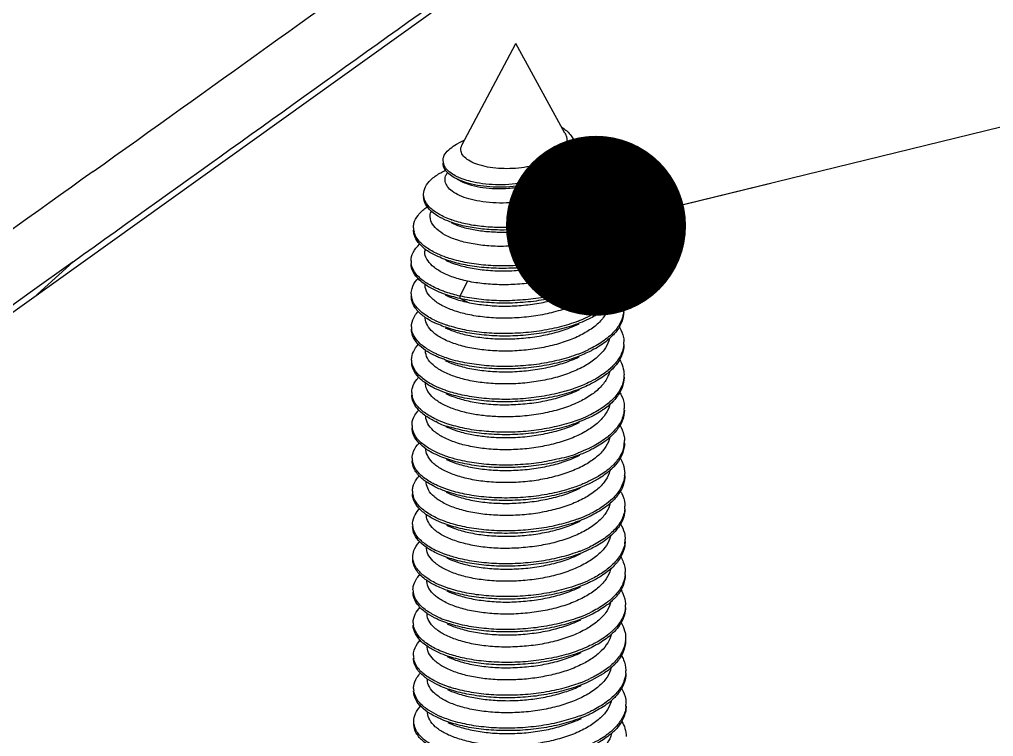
# Model space of a CAD drawing. Header units: millimetres. Extents: x 209 to 585, y 129 to 391.
# Drawn here: x 419.27 to 427.5, y 166.48 to 172.54 of the extents above; entities that cross this region are included whole.
import ezdxf

# ---------------------------------------------------------------- set-up
doc = ezdxf.new("R2010")
doc.units = ezdxf.units.MM
doc.layers.add('06___PRT_ALL_SURFS', color=7, linetype='Continuous')
doc.layers.add('3_ALL_AXES', color=7, linetype='Continuous')
doc.layers.add('from', color=7, linetype='Continuous', lineweight=13)
doc.dimstyles.new('ISO', dxfattribs={"dimscale": 0.6, "dimtxt": 2.5, "dimasz": 2.5, "dimexe": 1.25, "dimexo": 0.625, "dimtad": 0, "dimdsep": 46, "dimtxsty": 'Standard', "dimblk": 'OPEN', "dimcen": 0, "dimclrd": 4, "dimclre": 4, "dimadec": 0, "dimazin": 0, "dimtfac": 1, "dimtofl": 0, "dimtmove": 0, "dimatfit": 3, "dimfxl": 0, "dimarcsym": 0})

# ---------------------------------------------------------------- blocks, each defined once
blk = doc.blocks.new('_Open')
at = {"color": 0, "linetype": 'ByBlock', "lineweight": -2}
for p, q in [((-1, 0.1667), (0, 0)), ((-1, -0.1667), (0, 0)), ((0, 0), (-1, 0))]:
    blk.add_line(p, q, dxfattribs=at)
blk = doc.blocks.new('u31')
at = {"color": 7, "linetype": 'Continuous'}
for p, q in [((27.168, 34.47), (27.102, 34.438)), ((28.372, 34.389), (28.373, 34.388)), ((26.966, 34.146), (26.947, 34.137)), ((27.088, 34.049), (27.144, 34.022)), ((22.929, 33.154), (22.466, 32.822)), ((22.505, 32.768), (22.929, 33.154)), ((27.12, 32.782), (27.202, 32.943)), ((27.12, 32.756), (27.12, 32.782)), ((27.201, 32.715), (27.12, 32.756)), ((28.511, 31.487), (28.509, 31.486)), ((28.67, 28.689), (28.54, 28.616))]:
    blk.add_line(p, q, dxfattribs=at)
for centre, radius, start, end in [((27.99, 34.245), 0.433, 48.201, 50.4824), ((28.186, 34.388), 0.186, 0.4205, 6.4693), ((27.939, 33.544), 0.949, 62.0357, 62.7469), ((28.161, 34.393), 0.212, 338.6491, 347.5958), ((28.161, 34.366), 0.212, 340.1942, 344.2272), ((28.171, 34.363), 0.202, 344.1782, 353.3662), ((28.174, 34.39), 0.198, 347.6388, 352.2616), ((28.186, 34.362), 0.187, 353.3922, 0.2774), ((27.06, 34.251), 0.125, 180.4654, 196.4956), ((27.16, 34.293), 0.247, 224.0696, 225.133), ((27.743, 34.903), 0.885, 293.222, 295.9372), ((28.401, 34.047), 0.251, 354.1427, 0.1907), ((27.076, 34.001), 0.401, 227.8517, 228.6414), ((27.768, 34.87), 1.318, 291.7139, 292.1898), ((27.814, 34.761), 1.199, 292.1431, 295.5351), ((28.539, 33.699), 0.274, 354.5913, 0.5015), ((27.389, 34.627), 1.081, 250.3717, 250.6031), ((26.807, 33.524), 0.191, 180.2856, 193.776), ((28.585, 33.351), 0.298, 355.1015, 0.1827), ((27.077, 33.735), 0.557, 232.7367, 234.3222), ((27.097, 33.762), 0.59, 234.3095, 234.5334), ((27.852, 34.534), 1.386, 291.3633, 295.4059), ((26.774, 33.164), 0.185, 180.4378, 188.4605), ((27.883, 34.212), 1.439, 291.515, 295.4394), ((28.598, 32.995), 0.292, 353.0159, 0.4912), ((26.782, 32.806), 0.191, 180.0302, 189.9968), ((27.821, 34.364), 1.603, 290.977, 291.5759), ((28.604, 32.64), 0.288, 355.0728, 0.2718), ((27.267, 33.395), 0.972, 244.1553, 245.2616), ((27.865, 33.911), 1.498, 290.8436, 294.5449), ((27.915, 33.799), 1.375, 294.5811, 295.4083), ((26.793, 32.452), 0.2, 180.7009, 188.2537), ((28.592, 32.284), 0.302, 355.225, 0.2575), ((27.117, 32.734), 0.655, 235.5508, 237.1528), ((27.881, 33.52), 1.461, 290.7366, 295.4659), ((28.609, 31.926), 0.288, 355.054, 0.5089), ((26.793, 31.738), 0.195, 180.1815, 192.463), ((28.605, 31.571), 0.294, 355.0707, 0.1972), ((27.097, 31.985), 0.611, 233.6294, 235.4097), ((27.284, 32.351), 1, 245.0476, 245.2619), ((27.88, 32.82), 1.474, 290.805, 295.2645), ((26.796, 31.383), 0.196, 180.7253, 188.3906), ((27.128, 31.673), 0.665, 235.5658, 238.2831), ((28.601, 31.214), 0.299, 349.0176, 0.3525), ((26.782, 31.024), 0.18, 179.9647, 188.1781), ((28.621, 30.857), 0.282, 355.1721, 0.4913), ((26.804, 30.669), 0.2, 180.3879, 194.9263), ((28.607, 30.503), 0.298, 355.1057, 0.1754), ((27.115, 30.934), 0.632, 234.8467, 235.4392), ((27.89, 31.741), 1.464, 290.7759, 295.4882), ((27.945, 31.623), 1.334, 295.5568, 296.0782), ((26.797, 30.314), 0.191, 180.636, 188.4698), ((27.3, 31.304), 1.023, 245.4995, 245.9194), ((27.896, 31.377), 1.455, 291.0683, 295.4346), ((28.611, 30.145), 0.296, 351.0422, 0.4368), ((27.833, 31.535), 1.626, 290.9369, 291.1428), ((28.627, 29.789), 0.282, 355.11, 0.4012), ((27.893, 31.032), 1.468, 290.8201, 295.3713), ((26.813, 29.601), 0.203, 180.6168, 197.3909), ((28.61, 29.434), 0.301, 355.1634, 0.2001), ((27.129, 29.877), 0.647, 235.5184, 236.0294), ((27.898, 30.669), 1.461, 290.7543, 295.4802), ((26.797, 29.244), 0.185, 180.4305, 188.4587), ((27.311, 30.246), 1.035, 245.4981, 246.7749), ((27.367, 30.38), 1.18, 246.8333, 251.3544), ((28.622, 29.076), 0.292, 353.0718, 0.4921), ((26.806, 28.887), 0.191, 180.0335, 190.0661), ((28.13, 29.526), 0.973, 302.9351, 303.6848), ((28.149, 29.471), 0.939, 303.6817, 304.703), ((28.627, 28.721), 0.288, 355.0722, 0.2689), ((27.29, 29.476), 0.972, 244.1806, 245.2613), ((27.888, 29.99), 1.497, 290.8426, 294.5677), ((27.938, 29.879), 1.375, 294.6043, 295.4105), ((26.816, 28.533), 0.2, 180.7029, 188.258), ((27.14, 28.815), 0.655, 235.5512, 237.1849), ((27.904, 29.6), 1.461, 290.7361, 295.4654), ((28.615, 28.364), 0.302, 355.2267, 0.2595)]:
    blk.add_arc(centre, radius, start, end, dxfattribs=at)
for points, start_tangent, end_tangent in [([(23.147, 34.132), (26.914, 36.831), (28.798, 38.18), (30.681, 39.53), (32.565, 40.879), (34.449, 42.228), (35.391, 42.903), (36.332, 43.577), (37.275, 44.253), (37.676, 44.541)], (0.81295, 0.582333), (0.813841, 0.581088)), ([(22.929, 33.154), (30.195, 38.359), (33.828, 40.961), (35.644, 42.262), (36.994, 43.229)], (0.81295, 0.582333), (0.812931, 0.58236)), ([(28.222, 34.612), (28.266, 34.58)], (0.835056, -0.550165), (0.771229, -0.636558)), ([(28.256, 34.546), (28.272, 34.507), (28.273, 34.443), (28.245, 34.381), (28.192, 34.323), (28.116, 34.271), (28.019, 34.227), (27.905, 34.194), (27.784, 34.172), (27.659, 34.163), (27.535, 34.166), (27.418, 34.181)], (0.480068, -0.877231), (-0.982924, 0.184013)), ([(28.279, 34.569), (28.324, 34.52), (28.352, 34.475)], (0.745276, -0.666756), (0.432784, -0.901498)), ([(26.936, 34.25), (26.938, 34.276), (26.968, 34.337), (27.029, 34.394), (27.102, 34.438)], (-0.008556, 0.999963), (0.899586, 0.436743)), ([(27.418, 34.181), (27.313, 34.208), (27.228, 34.244), (27.167, 34.288), (27.134, 34.338), (27.13, 34.39), (27.14, 34.417)], (-0.982924, 0.184013), (0.472587, 0.881284)), ([(28.352, 34.475), (28.36, 34.454), (28.371, 34.409)], (0.432784, -0.901498), (0.112215, -0.993684)), ([(28.372, 34.389), (28.372, 34.385), (28.371, 34.363)], (0.006859, -0.999976), (-0.134313, -0.990939)), ([(28.388, 34.305), (28.402, 34.275), (28.415, 34.199), (28.399, 34.124), (28.353, 34.05), (28.279, 33.982), (28.179, 33.92), (28.058, 33.869), (27.923, 33.83), (27.777, 33.803), (27.624, 33.791), (27.473, 33.793), (27.333, 33.809)], (0.479886, -0.877331), (-0.986071, 0.166327)), ([(28.358, 34.316), (28.318, 34.247), (28.252, 34.183), (28.163, 34.124), (28.13, 34.107)], (-0.363227, -0.931701), (-0.899084, -0.437775)), ([(28.36, 34.294), (28.322, 34.226), (28.258, 34.161), (28.171, 34.102), (28.14, 34.085)], (-0.338717, -0.940888), (-0.89323, -0.4496)), ([(28.384, 34.383), (28.465, 34.333), (28.56, 34.253), (28.622, 34.166), (28.65, 34.073), (28.652, 34.048)], (0.883224, -0.468951), (0.003646, -0.999993)), ([(26.983, 34.122), (26.978, 34.127), (26.942, 34.185), (26.936, 34.223)], (-0.695504, 0.718522), (-0.010945, 0.99994)), ([(27.099, 34.071), (27.037, 34.105), (26.974, 34.157), (26.941, 34.216)], (-0.909605, 0.415474), (-0.285192, 0.95847)), ([(23.147, 34.132), (19.379, 31.434), (17.496, 30.084), (15.612, 28.735), (13.728, 27.386), (11.845, 26.037), (10.903, 25.362), (9.961, 24.687), (9.019, 24.012), (8.617, 23.724)], (-0.81295, -0.582333), (-0.812055, -0.58358)), ([(26.725, 33.886), (26.745, 33.966), (26.804, 34.043), (26.901, 34.113), (26.947, 34.137)], (-0.006359, 0.99998), (0.899024, 0.437898)), ([(27.333, 33.809), (27.215, 33.835), (27.113, 33.873), (27.035, 33.919), (26.983, 33.97), (26.959, 34.024), (26.963, 34.08), (26.972, 34.101)], (-0.986071, 0.166327), (0.46938, 0.882996)), ([(27.088, 34.049), (27.043, 34.074), (26.986, 34.118)], (-0.900283, 0.435305), (-0.708719, 0.705491)), ([(28.14, 34.085), (28.063, 34.051), (27.938, 34.01), (27.801, 33.982), (27.658, 33.965), (27.513, 33.962), (27.374, 33.972), (27.245, 33.995), (27.133, 34.03), (27.088, 34.049)], (-0.89323, -0.4496), (-0.900283, 0.435305)), ([(27.153, 34.049), (27.126, 34.059), (27.099, 34.071)], (-0.941617, 0.336686), (-0.909605, 0.415474)), ([(28.092, 34.09), (28.054, 34.074), (27.928, 34.035), (27.791, 34.007), (27.647, 33.991), (27.503, 33.989), (27.364, 34), (27.237, 34.024), (27.153, 34.049)], (-0.918813, -0.394692), (-0.941617, 0.336686)), ([(27.144, 34.022), (27.245, 33.985), (27.367, 33.959)], (0.899459, -0.437006), (0.989911, -0.141691)), ([(27.367, 33.959), (27.503, 33.948), (27.646, 33.951), (27.79, 33.968), (27.928, 33.999), (28.056, 34.045), (28.103, 34.066)], (0.989911, -0.141691), (0.892297, 0.451449)), ([(28.651, 34.022), (28.642, 33.979), (28.598, 33.886), (28.518, 33.798), (28.406, 33.718), (28.331, 33.678)], (-0.101769, -0.994808), (-0.901962, -0.431816)), ([(28.652, 34.021), (28.644, 33.957), (28.628, 33.913)], (0.003928, -0.999992), (-0.408009, -0.912978)), ([(28.648, 33.989), (28.655, 33.984), (28.748, 33.886), (28.801, 33.781), (28.813, 33.701)], (0.774464, -0.632618), (0.008396, -0.999965)), ([(26.727, 33.86), (26.725, 33.886)], (-0.170208, 0.985408), (-0.006359, 0.99998)), ([(26.951, 33.639), (26.899, 33.665), (26.804, 33.732), (26.745, 33.807), (26.727, 33.86)], (-0.908598, 0.417672), (-0.170208, 0.985408)), ([(28.605, 33.864), (28.607, 33.808), (28.58, 33.713), (28.516, 33.622), (28.418, 33.538), (28.289, 33.465), (28.135, 33.405), (27.963, 33.36), (27.779, 33.331), (27.592, 33.321), (27.41, 33.327), (27.24, 33.351)], (0.147985, -0.98899), (-0.981646, 0.190714)), ([(28.628, 33.913), (28.601, 33.864), (28.523, 33.776), (28.413, 33.696), (28.341, 33.657)], (-0.408009, -0.912978), (-0.897342, -0.441336)), ([(26.807, 33.703), (26.747, 33.777), (26.725, 33.856), (26.725, 33.859)], (-0.741397, 0.671067), (-0.004166, 0.999991)), ([(26.616, 33.523), (26.621, 33.569), (26.665, 33.657), (26.751, 33.74), (26.768, 33.752)], (-0.005783, 0.999983), (0.824593, 0.565727)), ([(27.24, 33.351), (27.086, 33.39), (26.959, 33.444), (26.867, 33.509), (26.812, 33.58), (26.796, 33.657), (26.801, 33.685)], (-0.981646, 0.190714), (0.265662, 0.964066)), ([(26.941, 33.617), (26.904, 33.635), (26.811, 33.7)], (-0.90268, 0.430313), (-0.750566, 0.660795)), ([(28.341, 33.657), (28.274, 33.626), (28.111, 33.57), (27.931, 33.529), (27.742, 33.505), (27.549, 33.498), (27.362, 33.509), (27.187, 33.536), (27.033, 33.579), (26.941, 33.617)], (-0.897342, -0.441336), (-0.90268, 0.430313)), ([(28.811, 33.673), (28.78, 33.565), (28.706, 33.461), (28.594, 33.366), (28.447, 33.282)], (-0.094636, -0.995512), (-0.902931, -0.429785)), ([(28.813, 33.674), (28.812, 33.649), (28.782, 33.541), (28.743, 33.478)], (0.008461, -0.999964), (-0.595906, -0.803054)), ([(27.026, 33.608), (26.951, 33.639)], (-0.941891, 0.33592), (-0.908598, 0.417672)), ([(27.022, 33.578), (27.118, 33.54), (27.266, 33.502)], (0.90206, -0.431612), (0.982544, -0.186032)), ([(28.256, 33.646), (28.102, 33.594), (27.922, 33.554), (27.732, 33.531), (27.54, 33.525), (27.353, 33.537), (27.18, 33.565), (27.03, 33.607)], (-0.929039, -0.369982), (-0.94324, 0.332112)), ([(27.266, 33.502), (27.419, 33.482), (27.585, 33.475), (27.756, 33.484), (27.921, 33.508), (28.075, 33.545), (28.216, 33.597), (28.265, 33.619)], (0.982544, -0.186032), (0.896728, 0.442582)), ([(28.793, 33.575), (28.847, 33.494), (28.882, 33.381), (28.883, 33.352)], (0.641805, -0.766868), (0.003426, -0.999994)), ([(26.74, 33.292), (26.667, 33.363), (26.622, 33.45), (26.616, 33.496)], (-0.795722, 0.605661), (-0.006442, 0.999979)), ([(26.877, 33.239), (26.752, 33.31), (26.665, 33.391), (26.621, 33.479)], (-0.909822, 0.414999), (-0.23935, 0.970933)), ([(28.718, 33.445), (28.706, 33.373), (28.657, 33.277), (28.573, 33.187), (28.456, 33.105), (28.309, 33.034), (28.141, 32.977), (27.959, 32.937), (27.767, 32.912), (27.569, 32.905), (27.377, 32.916), (27.202, 32.943)], (-0.038487, -0.999259), (-0.978257, 0.207396)), ([(28.743, 33.478), (28.709, 33.438), (28.598, 33.342), (28.459, 33.261)], (-0.595906, -0.803054), (-0.898487, -0.439)), ([(26.589, 33.162), (26.612, 33.256), (26.68, 33.345), (26.683, 33.348)], (-0.006417, 0.999979), (0.731071, 0.682302)), ([(27.202, 32.943), (27.047, 32.986), (26.916, 33.043), (26.819, 33.111), (26.76, 33.184), (26.739, 33.26), (26.74, 33.269)], (-0.978257, 0.207396), (0.032345, 0.999477)), ([(26.865, 33.218), (26.754, 33.281)], (-0.903908, 0.427728), (-0.814451, 0.580232)), ([(28.459, 33.261), (28.452, 33.257), (28.276, 33.187), (28.078, 33.133), (27.866, 33.098), (27.647, 33.083), (27.431, 33.087), (27.225, 33.111), (27.039, 33.153), (26.88, 33.211), (26.865, 33.218)], (-0.898487, -0.439), (-0.903908, 0.427728)), ([(26.971, 33.201), (26.877, 33.239)], (-0.944705, 0.327921), (-0.909822, 0.414999)), ([(28.357, 33.243), (28.271, 33.212), (28.073, 33.159), (27.86, 33.124), (27.641, 33.11), (27.425, 33.114), (27.22, 33.139), (27.035, 33.181), (26.971, 33.201)], (-0.930984, -0.365061), (-0.944705, 0.327921)), ([(28.882, 33.325), (28.871, 33.266), (28.816, 33.155), (28.718, 33.049), (28.581, 32.955), (28.501, 32.913)], (-0.085174, -0.996366), (-0.902572, -0.43054)), ([(28.883, 33.325), (28.872, 33.241), (28.817, 33.129), (28.768, 33.069)], (0.003445, -0.999994), (-0.689956, -0.723851)), ([(26.742, 32.907), (26.681, 32.956), (26.612, 33.044), (26.589, 33.136)], (-0.823784, 0.566904), (-0.006417, 0.999979)), ([(26.859, 32.868), (26.791, 32.903), (26.68, 32.982), (26.612, 33.071), (26.591, 33.136)], (-0.908905, 0.417003), (-0.145934, 0.989294)), ([(26.961, 33.172), (27.05, 33.136), (27.21, 33.092)], (0.90312, -0.429387), (0.978982, -0.203945)), ([(27.21, 33.092), (27.38, 33.066), (27.564, 33.055), (27.751, 33.062), (27.938, 33.084), (28.118, 33.124), (28.284, 33.179), (28.368, 33.216)], (0.978982, -0.203945), (0.897962, 0.440073)), ([(28.838, 33.168), (28.879, 33.076), (28.89, 32.998)], (0.525135, -0.851019), (0.008092, -0.999967)), ([(28.733, 33.036), (28.697, 32.946), (28.617, 32.848), (28.502, 32.759), (28.354, 32.682), (28.181, 32.621), (27.989, 32.576), (27.787, 32.55), (27.582, 32.542), (27.385, 32.554), (27.202, 32.583)], (-0.219871, -0.975529), (-0.977001, 0.213237)), ([(28.768, 33.069), (28.719, 33.023), (28.582, 32.928), (28.512, 32.891)], (-0.689956, -0.723851), (-0.898788, -0.438384)), ([(26.591, 32.806), (26.6, 32.866), (26.652, 32.957), (26.667, 32.973)], (-0.001572, 0.999999), (0.685925, 0.727672)), ([(28.888, 32.96), (28.851, 32.845), (28.769, 32.736), (28.756, 32.722)], (-0.122123, -0.992515), (-0.719316, -0.694683)), ([(28.89, 32.971), (28.888, 32.933), (28.851, 32.818), (28.769, 32.709), (28.768, 32.708)], (0.008092, -0.999967), (-0.7007, -0.713456)), ([(22.466, 32.822), (15.663, 27.949), (12.03, 25.347), (10.214, 24.046), (8.397, 22.745)], (-0.81295, -0.582333), (-0.812925, -0.582368)), ([(27.202, 32.583), (27.049, 32.626), (26.923, 32.681), (26.827, 32.746), (26.765, 32.819), (26.741, 32.896), (26.741, 32.906)], (-0.977001, 0.213237), (-0.001212, 0.999999)), ([(26.849, 32.846), (26.791, 32.876), (26.742, 32.907)], (-0.903911, 0.427721), (-0.823784, 0.566904)), ([(27.12, 32.756), (26.939, 32.808), (26.849, 32.846)], (-0.975185, 0.221391), (-0.903911, 0.427721)), ([(26.967, 32.825), (26.939, 32.835), (26.859, 32.868)], (-0.946682, 0.322169), (-0.908905, 0.417003)), ([(27.12, 32.782), (26.967, 32.825)], (-0.975185, 0.221391), (-0.946682, 0.322169)), ([(28.512, 32.891), (28.412, 32.847), (28.215, 32.783), (27.999, 32.737), (27.772, 32.711), (27.544, 32.706), (27.324, 32.721), (27.12, 32.756)], (-0.898788, -0.438384), (-0.975185, 0.221391)), ([(28.395, 32.867), (28.214, 32.809), (27.998, 32.763), (27.771, 32.738), (27.544, 32.732), (27.323, 32.748), (27.12, 32.782)], (-0.933718, -0.358009), (-0.975185, 0.221391)), ([(27.201, 32.715), (27.374, 32.687), (27.563, 32.674), (27.759, 32.68), (27.951, 32.702), (28.132, 32.74), (28.301, 32.794), (28.405, 32.839)], (0.977001, -0.213237), (0.898445, 0.439085)), ([(28.844, 32.806), (28.867, 32.761), (28.892, 32.646), (28.892, 32.641)], (0.510881, -0.859651), (0.00515, -0.999987)), ([(26.743, 32.551), (26.718, 32.569), (26.634, 32.655), (26.594, 32.746), (26.592, 32.779)], (-0.822957, 0.568103), (-0.001572, 0.999999)), ([(26.843, 32.52), (26.718, 32.596), (26.634, 32.681), (26.594, 32.773)], (-0.899952, 0.435988), (-0.174758, 0.984611)), ([(26.958, 32.794), (27.047, 32.758), (27.201, 32.715)], (0.903554, -0.428473), (0.977001, -0.213237)), ([(28.756, 32.722), (28.646, 32.635), (28.505, 32.556)], (-0.719316, -0.694683), (-0.903248, -0.429118)), ([(28.768, 32.708), (28.646, 32.609), (28.517, 32.535)], (-0.7007, -0.713456), (-0.89904, -0.437866)), ([(26.593, 32.45), (26.595, 32.476), (26.63, 32.568), (26.67, 32.618)], (-0.011602, 0.999933), (0.691113, 0.722746)), ([(28.734, 32.677), (28.726, 32.646), (28.671, 32.549), (28.582, 32.458), (28.46, 32.377), (28.312, 32.308), (28.141, 32.253), (27.956, 32.214), (27.761, 32.191), (27.565, 32.186), (27.377, 32.198), (27.204, 32.226)], (-0.226423, -0.974029), (-0.977001, 0.213237)), ([(28.891, 32.615), (28.871, 32.53), (28.806, 32.418), (28.759, 32.367)], (-0.085493, -0.996339), (-0.71781, -0.696239)), ([(28.892, 32.615), (28.872, 32.503), (28.806, 32.392), (28.772, 32.354)], (0.00515, -0.999987), (-0.696365, -0.717688)), ([(26.851, 32.49), (26.843, 32.493), (26.743, 32.551)], (-0.903985, 0.427564), (-0.822957, 0.568103)), ([(27.204, 32.226), (27.05, 32.27), (26.921, 32.326), (26.825, 32.393), (26.766, 32.466), (26.743, 32.543), (26.743, 32.549)], (-0.977001, 0.213237), (-0.002371, 0.999997)), ([(28.517, 32.535), (28.487, 32.521), (28.298, 32.449), (28.087, 32.396), (27.862, 32.362), (27.632, 32.349), (27.406, 32.357), (27.194, 32.385), (27.004, 32.431), (26.851, 32.49)], (-0.89904, -0.437866), (-0.903985, 0.427564)), ([(26.972, 32.468), (26.86, 32.512)], (-0.947599, 0.319462), (-0.908202, 0.418531)), ([(28.398, 32.51), (28.298, 32.476), (28.087, 32.422), (27.862, 32.389), (27.632, 32.376), (27.406, 32.383), (27.194, 32.411), (27.004, 32.458), (26.972, 32.468)], (-0.93431, -0.356461), (-0.947599, 0.319462)), ([(26.746, 32.194), (26.662, 32.266), (26.606, 32.356), (26.594, 32.423)], (-0.824488, 0.565879), (-0.011602, 0.999933)), ([(26.864, 32.155), (26.761, 32.211), (26.662, 32.293), (26.606, 32.383), (26.595, 32.423)], (-0.909709, 0.415247), (-0.143013, 0.989721)), ([(26.96, 32.438), (27.051, 32.401), (27.203, 32.358)], (0.903556, -0.428471), (0.977001, -0.213237)), ([(27.203, 32.358), (27.377, 32.33), (27.566, 32.318), (27.76, 32.323), (27.952, 32.345), (28.138, 32.384), (28.311, 32.44), (28.408, 32.482)], (0.977001, -0.213237), (0.898534, 0.438903)), ([(28.843, 32.454), (28.848, 32.445), (28.89, 32.332), (28.894, 32.285)], (0.520166, -0.854065), (0.004574, -0.99999)), ([(28.737, 32.322), (28.73, 32.296), (28.679, 32.199), (28.593, 32.109), (28.474, 32.027), (28.324, 31.956), (28.152, 31.899), (27.967, 31.859), (27.773, 31.835), (27.574, 31.83), (27.381, 31.842), (27.206, 31.87)], (-0.221582, -0.975142), (-0.977001, 0.213237)), ([(28.759, 32.367), (28.697, 32.314), (28.551, 32.222), (28.509, 32.201)], (-0.71781, -0.696239), (-0.902249, -0.431216)), ([(28.772, 32.354), (28.697, 32.288), (28.551, 32.195), (28.519, 32.179)], (-0.696365, -0.717688), (-0.898802, -0.438354)), ([(26.595, 32.093), (26.614, 32.179), (26.67, 32.26)], (-0.002404, 0.999997), (0.686385, 0.727238)), ([(27.206, 31.87), (27.053, 31.913), (26.925, 31.969), (26.828, 32.036), (26.767, 32.11), (26.745, 32.187), (26.745, 32.193)], (-0.977001, 0.213237), (-0.002508, 0.999997)), ([(26.853, 32.133), (26.761, 32.184)], (-0.904212, 0.427084), (-0.839987, 0.542606)), ([(28.519, 32.179), (28.372, 32.117), (28.168, 32.057), (27.947, 32.015), (27.718, 31.995), (27.49, 31.995), (27.271, 32.016), (27.072, 32.056), (26.9, 32.113), (26.853, 32.133)], (-0.898802, -0.438354), (-0.904212, 0.427084)), ([(28.893, 32.259), (28.886, 32.216), (28.837, 32.102), (28.762, 32.012)], (-0.083185, -0.996534), (-0.716392, -0.697698)), ([(28.894, 32.258), (28.887, 32.189), (28.837, 32.075), (28.777, 32)], (0.004574, -0.99999), (-0.693056, -0.720884)), ([(26.597, 32.068), (26.596, 32.086), (26.595, 32.093)], (-0.14386, 0.989598), (-0.002404, 0.999997)), ([(26.865, 31.799), (26.809, 31.827), (26.695, 31.906), (26.623, 31.993), (26.597, 32.068)], (-0.908643, 0.417574), (-0.14386, 0.989598)), ([(26.972, 32.112), (26.9, 32.139), (26.864, 32.155)], (-0.946979, 0.321294), (-0.909709, 0.415247)), ([(26.962, 32.082), (27.052, 32.045), (27.205, 32.002)], (0.90355, -0.428482), (0.977001, -0.213237)), ([(28.398, 32.154), (28.372, 32.144), (28.168, 32.083), (27.947, 32.042), (27.718, 32.022), (27.489, 32.022), (27.271, 32.043), (27.072, 32.082), (26.972, 32.112)], (-0.934734, -0.355349), (-0.946979, 0.321294)), ([(27.205, 32.002), (27.379, 31.974), (27.566, 31.962), (27.763, 31.967), (27.957, 31.989), (28.143, 32.028), (28.313, 32.083), (28.411, 32.126)], (0.977001, -0.213237), (0.898534, 0.438905)), ([(28.848, 32.094), (28.882, 32.017), (28.896, 31.929)], (0.511549, -0.859254), (0.008553, -0.999963)), ([(26.748, 31.838), (26.695, 31.879), (26.623, 31.967), (26.596, 32.059), (26.596, 32.067)], (-0.823445, 0.567396), (-0.002404, 0.999997)), ([(28.762, 32.012), (28.744, 31.995), (28.61, 31.898), (28.51, 31.844)], (-0.716392, -0.697698), (-0.902853, -0.42995)), ([(28.777, 32), (28.744, 31.968), (28.61, 31.871), (28.521, 31.822)], (-0.693056, -0.720884), (-0.898919, -0.438115)), ([(26.598, 31.737), (26.604, 31.789), (26.652, 31.88), (26.674, 31.905)], (-0.004167, 0.999991), (0.687563, 0.726124)), ([(28.737, 31.958), (28.72, 31.909), (28.653, 31.809), (28.55, 31.718), (28.416, 31.639), (28.251, 31.572), (28.066, 31.521), (27.87, 31.488), (27.67, 31.474)], (-0.250136, -0.968211), (-0.99964, -0.026814)), ([(28.895, 31.901), (28.862, 31.787), (28.784, 31.676), (28.665, 31.575), (28.511, 31.487)], (-0.08656, -0.996247), (-0.903274, -0.429064)), ([(28.897, 31.902), (28.895, 31.875), (28.862, 31.76), (28.785, 31.65), (28.775, 31.639)], (0.008553, -0.999963), (-0.699368, -0.714762)), ([(27.208, 31.514), (27.056, 31.557), (26.929, 31.612), (26.833, 31.677), (26.772, 31.749), (26.747, 31.826), (26.747, 31.837)], (-0.977001, 0.213237), (-0.001027, 0.999999)), ([(26.855, 31.777), (26.809, 31.8), (26.748, 31.838)], (-0.903848, 0.427854), (-0.823445, 0.567396)), ([(28.521, 31.822), (28.443, 31.787), (28.247, 31.72), (28.031, 31.672), (27.804, 31.644), (27.574, 31.636), (27.351, 31.65), (27.144, 31.683), (26.961, 31.734), (26.855, 31.777)], (-0.898919, -0.438115), (-0.903848, 0.427854)), ([(26.973, 31.756), (26.961, 31.761), (26.865, 31.799)], (-0.946642, 0.322286), (-0.908643, 0.417574)), ([(28.403, 31.798), (28.247, 31.747), (28.031, 31.699), (27.803, 31.67), (27.574, 31.663), (27.351, 31.676), (27.144, 31.71), (26.973, 31.756)], (-0.934031, -0.357192), (-0.946642, 0.322286)), ([(27.208, 31.646), (27.383, 31.617), (27.575, 31.605), (27.775, 31.611), (27.968, 31.634), (28.153, 31.674), (28.326, 31.731), (28.413, 31.77)], (0.977001, -0.213237), (0.898562, 0.438846)), ([(28.51, 31.844), (28.442, 31.814), (28.403, 31.798)], (-0.902853, -0.42995), (-0.934031, -0.357192)), ([(26.734, 31.493), (26.646, 31.578), (26.602, 31.669), (26.598, 31.71)], (-0.805119, 0.593113), (-0.004167, 0.999991)), ([(26.863, 31.445), (26.734, 31.52), (26.646, 31.604), (26.602, 31.695)], (-0.906658, 0.421867), (-0.2171, 0.976149)), ([(26.965, 31.725), (27.055, 31.689), (27.208, 31.646)], (0.903552, -0.428478), (0.977001, -0.213237)), ([(28.849, 31.738), (28.869, 31.702), (28.898, 31.587), (28.898, 31.572)], (0.513669, -0.857988), (0.003789, -0.999993)), ([(26.6, 31.381), (26.6, 31.398), (26.631, 31.491), (26.676, 31.549)], (-0.011762, 0.999931), (0.691255, 0.722611)), ([(28.741, 31.609), (28.733, 31.58), (28.68, 31.482), (28.591, 31.392), (28.47, 31.31), (28.321, 31.24), (28.151, 31.185), (27.966, 31.145), (27.771, 31.122), (27.574, 31.117), (27.384, 31.129), (27.21, 31.158)], (-0.222754, -0.974875), (-0.977001, 0.213237)), ([(28.775, 31.639), (28.665, 31.548), (28.523, 31.466)], (-0.699368, -0.714762), (-0.899015, -0.437917)), ([(28.897, 31.546), (28.882, 31.472), (28.82, 31.359), (28.766, 31.299)], (-0.085595, -0.99633), (-0.717596, -0.69646)), ([(28.899, 31.546), (28.882, 31.445), (28.82, 31.333), (28.779, 31.285)], (0.003789, -0.999993), (-0.695558, -0.71847)), ([(27.21, 31.158), (27.056, 31.201), (26.927, 31.258), (26.83, 31.326), (26.771, 31.399), (26.749, 31.476), (26.749, 31.48)], (-0.977001, 0.213237), (-0.003264, 0.999995)), ([(26.858, 31.421), (26.75, 31.482)], (-0.904169, 0.427176), (-0.823156, 0.567815)), ([(26.978, 31.399), (26.866, 31.443)], (-0.947463, 0.319865), (-0.908229, 0.418473)), ([(27.67, 31.474), (27.508, 31.476), (27.353, 31.489), (27.208, 31.514)], (-0.99964, -0.026814), (-0.977001, 0.213237)), ([(28.523, 31.466), (28.509, 31.46), (28.323, 31.386), (28.113, 31.331), (27.889, 31.295), (27.659, 31.28)], (-0.899015, -0.437917), (-0.999812, -0.019398)), ([(28.404, 31.441), (28.323, 31.413), (28.113, 31.358), (27.889, 31.322), (27.659, 31.307)], (-0.934429, -0.356151), (-0.999812, -0.019398)), ([(26.752, 31.125), (26.676, 31.19), (26.615, 31.279), (26.6, 31.354)], (-0.824394, 0.566016), (-0.011762, 0.999931)), ([(26.87, 31.086), (26.779, 31.135), (26.675, 31.216), (26.615, 31.306), (26.602, 31.355)], (-0.909466, 0.415779), (-0.1451, 0.989417)), ([(27.659, 31.28), (27.433, 31.286), (27.219, 31.312), (27.027, 31.357), (26.863, 31.418), (26.858, 31.421)], (-0.999812, -0.019398), (-0.904169, 0.427176)), ([(26.967, 31.369), (27.057, 31.332), (27.21, 31.289)], (0.903553, -0.428477), (0.977001, -0.213237)), ([(27.659, 31.307), (27.433, 31.313), (27.219, 31.339), (27.026, 31.384), (26.978, 31.399)], (-0.999812, -0.019398), (-0.947463, 0.319865)), ([(27.671, 31.249), (27.872, 31.264), (28.067, 31.297), (28.253, 31.347), (28.415, 31.413)], (0.99964, 0.026814), (0.89863, 0.438708)), ([(28.849, 31.386), (28.895, 31.273), (28.901, 31.216)], (0.521685, -0.853138), (0.005829, -0.999983)), ([(27.21, 31.289), (27.354, 31.265), (27.51, 31.251), (27.671, 31.249)], (0.977001, -0.213237), (0.99964, 0.026814)), ([(28.743, 31.252), (28.736, 31.227), (28.684, 31.129), (28.598, 31.039), (28.479, 30.957), (28.328, 30.886), (28.155, 30.829), (27.969, 30.789), (27.776, 30.766), (27.579, 30.761), (27.387, 30.773), (27.213, 30.801)], (-0.225896, -0.974151), (-0.977001, 0.213237)), ([(28.766, 31.299), (28.715, 31.254), (28.572, 31.161), (28.515, 31.132)], (-0.717596, -0.69646), (-0.902365, -0.430973)), ([(28.779, 31.285), (28.715, 31.228), (28.572, 31.134), (28.525, 31.11)], (-0.695558, -0.71847), (-0.898795, -0.438369)), ([(26.602, 31.024), (26.617, 31.101), (26.676, 31.19)], (-0.000293, 1), (0.6828, 0.730605)), ([(27.213, 30.801), (27.06, 30.844), (26.932, 30.9), (26.836, 30.966), (26.775, 31.039), (26.751, 31.116), (26.751, 31.124)], (-0.977001, 0.213237), (-0.001868, 0.999998)), ([(28.515, 31.132), (28.404, 31.085)], (-0.902365, -0.430973), (-0.934784, -0.355217)), ([(28.895, 31.157), (28.85, 31.043), (28.769, 30.944)], (-0.191061, -0.981578), (-0.715585, -0.698526)), ([(28.901, 31.189), (28.895, 31.131), (28.85, 31.017), (28.784, 30.932)], (0.005829, -0.999983), (-0.691969, -0.721927)), ([(26.86, 31.064), (26.779, 31.108)], (-0.904117, 0.427285), (-0.850305, 0.52629)), ([(28.525, 31.11), (28.396, 31.055), (28.194, 30.992), (27.974, 30.949), (27.745, 30.927), (27.517, 30.925), (27.297, 30.944), (27.096, 30.982), (26.921, 31.038), (26.86, 31.064)], (-0.898795, -0.438369), (-0.904117, 0.427285)), ([(26.978, 31.043), (26.921, 31.065), (26.87, 31.086)], (-0.946841, 0.321701), (-0.909466, 0.415779)), ([(26.969, 31.013), (27.058, 30.976), (27.212, 30.933)], (0.903552, -0.428478), (0.977001, -0.213237)), ([(28.404, 31.085), (28.396, 31.081), (28.194, 31.019), (27.974, 30.976), (27.745, 30.954), (27.516, 30.952), (27.297, 30.971), (27.096, 31.009), (26.978, 31.043)], (-0.934784, -0.355217), (-0.946841, 0.321701)), ([(27.212, 30.933), (27.385, 30.905), (27.575, 30.893), (27.773, 30.898), (27.967, 30.921), (28.153, 30.96), (28.322, 31.016), (28.417, 31.057)], (0.977001, -0.213237), (0.898539, 0.438893)), ([(28.856, 31.023), (28.885, 30.959), (28.903, 30.86)], (0.506519, -0.862229), (0.008245, -0.999966)), ([(26.754, 30.769), (26.71, 30.803), (26.634, 30.889), (26.603, 30.981), (26.602, 30.998)], (-0.823178, 0.567783), (-0.000293, 1)), ([(26.871, 30.73), (26.828, 30.751), (26.71, 30.829), (26.634, 30.916), (26.604, 30.999)], (-0.908423, 0.418053), (-0.14198, 0.98987)), ([(28.769, 30.944), (28.76, 30.935), (28.63, 30.837), (28.516, 30.775)], (-0.715585, -0.698526), (-0.903019, -0.4296)), ([(28.784, 30.932), (28.76, 30.908), (28.631, 30.81), (28.527, 30.753)], (-0.691969, -0.721927), (-0.898977, -0.437996)), ([(26.604, 30.668), (26.609, 30.711), (26.652, 30.803), (26.68, 30.836)], (-0.007203, 0.999974), (0.689094, 0.724672)), ([(28.744, 30.893), (28.735, 30.863), (28.68, 30.764), (28.589, 30.674), (28.468, 30.594), (28.319, 30.525), (28.147, 30.47), (27.962, 30.431), (27.768, 30.409), (27.575, 30.405), (27.388, 30.417), (27.215, 30.445)], (-0.235903, -0.971777), (-0.977001, 0.213237)), ([(28.902, 30.834), (28.873, 30.728), (28.8, 30.617), (28.769, 30.585)], (-0.084069, -0.99646), (-0.718324, -0.695709)), ([(28.903, 30.833), (28.903, 30.816), (28.874, 30.701), (28.8, 30.591), (28.782, 30.571)], (0.008245, -0.999966), (-0.698212, -0.715891)), ([(27.215, 30.445), (27.062, 30.488), (26.934, 30.544), (26.838, 30.609), (26.778, 30.681), (26.754, 30.758), (26.753, 30.768)], (-0.977001, 0.213237), (-0.001332, 0.999999)), ([(26.862, 30.708), (26.828, 30.725), (26.754, 30.769)], (-0.903827, 0.427897), (-0.823178, 0.567783)), ([(28.527, 30.753), (28.466, 30.725), (28.272, 30.657), (28.058, 30.606), (27.831, 30.576), (27.601, 30.567), (27.377, 30.579), (27.169, 30.61), (26.983, 30.66), (26.862, 30.708)], (-0.898977, -0.437996), (-0.903827, 0.427897)), ([(26.983, 30.686), (26.871, 30.73)], (-0.947592, 0.319483), (-0.908423, 0.418053)), ([(28.409, 30.729), (28.272, 30.683), (28.058, 30.633), (27.831, 30.603), (27.601, 30.594), (27.377, 30.605), (27.168, 30.637), (26.983, 30.686)], (-0.934106, -0.356995), (-0.947592, 0.319483)), ([(27.214, 30.577), (27.388, 30.548), (27.58, 30.536), (27.778, 30.542), (27.97, 30.565), (28.156, 30.604), (28.33, 30.661), (28.419, 30.701)], (0.977001, -0.213237), (0.898555, 0.43886)), ([(28.516, 30.775), (28.465, 30.752), (28.409, 30.729)], (-0.903019, -0.4296), (-0.934106, -0.356995)), ([(26.751, 30.417), (26.659, 30.501), (26.611, 30.591), (26.604, 30.641)], (-0.817606, 0.575777), (-0.007203, 0.999974)), ([(26.876, 30.373), (26.751, 30.443), (26.659, 30.527), (26.611, 30.618)], (-0.90995, 0.414718), (-0.258591, 0.965987)), ([(26.971, 30.656), (27.061, 30.62), (27.214, 30.577)], (0.903556, -0.428471), (0.977001, -0.213237)), ([(28.855, 30.671), (28.87, 30.644), (28.904, 30.529), (28.905, 30.504)], (0.516083, -0.856539), (0.003331, -0.999994)), ([(28.747, 30.541), (28.739, 30.512), (28.688, 30.416), (28.6, 30.325), (28.48, 30.243), (28.33, 30.172), (28.158, 30.116)], (-0.220701, -0.975341), (-0.966084, -0.258227)), ([(28.782, 30.571), (28.684, 30.488), (28.531, 30.398), (28.529, 30.397)], (-0.698212, -0.715891), (-0.89893, -0.438092)), ([(28.769, 30.585), (28.684, 30.515), (28.531, 30.425)], (-0.718324, -0.695709), (-0.89819, -0.439608)), ([(26.606, 30.312), (26.606, 30.321), (26.633, 30.413), (26.682, 30.48)], (-0.01, 0.99995), (0.690571, 0.723265)), ([(27.217, 30.089), (27.062, 30.132), (26.932, 30.189), (26.836, 30.257), (26.777, 30.331), (26.755, 30.407), (26.755, 30.411)], (-0.977001, 0.213237), (-0.003486, 0.999994)), ([(26.864, 30.352), (26.756, 30.413)], (-0.904266, 0.426969), (-0.823517, 0.567292)), ([(28.529, 30.397), (28.347, 30.323), (28.14, 30.266), (27.917, 30.229), (27.687, 30.212), (27.46, 30.216), (27.244, 30.24), (27.049, 30.283), (26.883, 30.343), (26.864, 30.352)], (-0.89893, -0.438092), (-0.904266, 0.426969)), ([(28.904, 30.477), (28.891, 30.413), (28.834, 30.3), (28.733, 30.195), (28.593, 30.1), (28.521, 30.063)], (-0.085069, -0.996375), (-0.90251, -0.430668)), ([(28.905, 30.477), (28.892, 30.387), (28.834, 30.274), (28.786, 30.217)], (0.003331, -0.999994), (-0.694775, -0.719227)), ([(26.759, 30.056), (26.69, 30.113), (26.625, 30.201), (26.606, 30.285)], (-0.824125, 0.566408), (-0.01, 0.99995)), ([(26.876, 30.017), (26.796, 30.059), (26.689, 30.14), (26.625, 30.228), (26.608, 30.286)], (-0.909186, 0.416389), (-0.146244, 0.989249)), ([(26.984, 30.33), (26.883, 30.37)], (-0.947302, 0.320343), (-0.912965, 0.408039)), ([(26.973, 30.3), (27.063, 30.263), (27.216, 30.22)], (0.90355, -0.428483), (0.977001, -0.213237)), ([(28.41, 30.372), (28.347, 30.35), (28.14, 30.293), (27.916, 30.255), (27.687, 30.239), (27.46, 30.243), (27.244, 30.267), (27.049, 30.31), (26.984, 30.33)], (-0.934546, -0.355843), (-0.947302, 0.320343)), ([(27.216, 30.22), (27.389, 30.192), (27.576, 30.18), (27.77, 30.185), (27.963, 30.207), (28.149, 30.246), (28.321, 30.301), (28.421, 30.344)], (0.977001, -0.213237), (0.898529, 0.438915)), ([(28.856, 30.315), (28.899, 30.215), (28.907, 30.147)], (0.518898, -0.854836), (0.007113, -0.999975)), ([(28.749, 30.181), (28.742, 30.156), (28.688, 30.057), (28.6, 29.967), (28.48, 29.886), (28.329, 29.815), (28.155, 29.758), (27.969, 29.719), (27.778, 29.697), (27.583, 29.692), (27.393, 29.704), (27.219, 29.732)], (-0.2335, -0.972357), (-0.977001, 0.213237)), ([(28.786, 30.217), (28.733, 30.168), (28.593, 30.073), (28.532, 30.041)], (-0.694775, -0.719227), (-0.898814, -0.438329)), ([(26.608, 29.955), (26.62, 30.024), (26.676, 30.114), (26.683, 30.122)], (-0.000133, 1), (0.684358, 0.729146)), ([(28.158, 30.116), (27.974, 30.077), (27.78, 30.054), (27.582, 30.048), (27.39, 30.06), (27.217, 30.089)], (-0.966084, -0.258227), (-0.977001, 0.213237)), ([(28.907, 30.121), (28.903, 30.072), (28.862, 29.958), (28.777, 29.849), (28.65, 29.75), (28.534, 29.685)], (0.007113, -0.999975), (-0.899022, -0.437903)), ([(28.903, 30.099), (28.862, 29.985), (28.776, 29.876), (28.772, 29.872)], (-0.156331, -0.987705), (-0.720062, -0.693909)), ([(27.219, 29.732), (27.066, 29.775), (26.94, 29.83), (26.843, 29.896), (26.782, 29.969), (26.758, 30.046), (26.758, 30.055)], (-0.977001, 0.213237), (-0.00132, 0.999999)), ([(26.866, 29.995), (26.797, 30.032), (26.759, 30.056)], (-0.90401, 0.427511), (-0.824125, 0.566408)), ([(28.22, 29.928), (28.001, 29.884), (27.773, 29.859), (27.544, 29.856), (27.323, 29.873), (27.12, 29.909), (26.942, 29.963), (26.866, 29.995)], (-0.968013, -0.250901), (-0.90401, 0.427511)), ([(26.984, 29.975), (26.942, 29.99), (26.876, 30.017)], (-0.946735, 0.322015), (-0.909186, 0.416389)), ([(28.219, 29.955), (28.001, 29.91), (27.773, 29.886), (27.543, 29.882), (27.323, 29.899), (27.12, 29.936), (26.984, 29.975)], (-0.968013, -0.250901), (-0.946735, 0.322015)), ([(28.16, 29.892), (28.331, 29.948), (28.423, 29.988)], (0.966084, 0.258227), (0.898542, 0.438887)), ([(28.414, 30.017), (28.219, 29.955)], (-0.933974, -0.357341), (-0.968013, -0.250901)), ([(28.532, 30.041), (28.42, 29.992), (28.22, 29.928)], (-0.898814, -0.438329), (-0.968013, -0.250901)), ([(26.61, 29.929), (26.61, 29.931), (26.608, 29.955)], (-0.139624, 0.990205), (-0.000133, 1)), ([(26.76, 29.7), (26.726, 29.726), (26.646, 29.812), (26.61, 29.904), (26.608, 29.929)], (-0.82301, 0.568026), (-0.000133, 1)), ([(26.877, 29.662), (26.847, 29.676), (26.726, 29.753), (26.646, 29.839), (26.61, 29.929)], (-0.90827, 0.418385), (-0.139624, 0.990205)), ([(26.975, 29.944), (27.064, 29.908), (27.218, 29.864)], (0.903554, -0.428474), (0.977001, -0.213237)), ([(27.218, 29.864), (27.392, 29.836), (27.583, 29.824), (27.782, 29.829), (27.976, 29.852), (28.16, 29.892)], (0.977001, -0.213237), (0.966084, 0.258227)), ([(28.772, 29.872), (28.65, 29.777), (28.522, 29.706)], (-0.720062, -0.693909), (-0.903158, -0.429308)), ([(28.862, 29.954), (28.888, 29.9), (28.909, 29.791)], (0.507721, -0.861522), (0.007045, -0.999975)), ([(26.61, 29.599), (26.613, 29.634), (26.653, 29.725), (26.687, 29.768)], (-0.009928, 0.999951), (0.690345, 0.72348)), ([(28.751, 29.825), (28.742, 29.795), (28.687, 29.697), (28.597, 29.607), (28.476, 29.526), (28.328, 29.457), (28.157, 29.402), (27.971, 29.363), (27.777, 29.341), (27.581, 29.336), (27.394, 29.348), (27.221, 29.376)], (-0.230441, -0.973086), (-0.977001, 0.213237)), ([(28.908, 29.765), (28.884, 29.669), (28.815, 29.558), (28.776, 29.517)], (-0.08464, -0.996412), (-0.718029, -0.696013)), ([(28.909, 29.764), (28.909, 29.758), (28.885, 29.643), (28.815, 29.531), (28.789, 29.503)], (0.007045, -0.999975), (-0.697208, -0.716869)), ([(26.868, 29.639), (26.847, 29.649), (26.76, 29.7)], (-0.903871, 0.427806), (-0.82301, 0.568026)), ([(27.221, 29.376), (27.068, 29.419), (26.939, 29.476), (26.843, 29.542), (26.783, 29.614), (26.76, 29.691), (26.76, 29.699)], (-0.977001, 0.213237), (-0.00199, 0.999998)), ([(28.534, 29.685), (28.488, 29.664), (28.297, 29.593), (28.084, 29.541), (27.858, 29.509), (27.629, 29.498), (27.404, 29.508), (27.193, 29.537), (27.005, 29.585), (26.868, 29.639)], (-0.899022, -0.437903), (-0.903871, 0.427806)), ([(26.989, 29.617), (26.877, 29.662)], (-0.947688, 0.319198), (-0.90827, 0.418385)), ([(28.415, 29.66), (28.297, 29.62), (28.084, 29.568), (27.858, 29.536), (27.628, 29.525), (27.404, 29.535), (27.193, 29.564), (27.005, 29.612), (26.989, 29.617)], (-0.934203, -0.356743), (-0.947688, 0.319198)), ([(26.763, 29.344), (26.672, 29.424), (26.62, 29.514), (26.611, 29.572)], (-0.824293, 0.566163), (-0.009928, 0.999951)), ([(26.882, 29.304), (26.767, 29.367), (26.672, 29.45), (26.62, 29.541)], (-0.909879, 0.414874), (-0.299077, 0.954229)), ([(26.977, 29.587), (27.068, 29.551), (27.22, 29.508)], (0.903556, -0.428469), (0.977001, -0.213237)), ([(27.22, 29.508), (27.394, 29.48), (27.584, 29.467), (27.779, 29.473), (27.97, 29.495), (28.156, 29.534), (28.33, 29.59), (28.425, 29.632)], (0.977001, -0.213237), (0.898539, 0.438894)), ([(28.861, 29.603), (28.871, 29.585), (28.909, 29.471), (28.911, 29.435)], (0.51823, -0.855241), (0.00367, -0.999993)), ([(28.754, 29.472), (28.747, 29.446), (28.696, 29.349), (28.61, 29.259), (28.491, 29.177), (28.341, 29.105), (28.169, 29.048), (27.985, 29.008), (27.791, 28.985), (27.592, 28.979), (27.399, 28.991), (27.223, 29.02)], (-0.219708, -0.975566), (-0.977001, 0.213237)), ([(28.776, 29.517), (28.703, 29.455), (28.553, 29.364), (28.526, 29.351)], (-0.718029, -0.696013), (-0.902177, -0.431366)), ([(28.789, 29.503), (28.703, 29.428), (28.553, 29.337), (28.536, 29.328)], (-0.697208, -0.716869), (-0.898845, -0.438267)), ([(26.612, 29.243), (26.635, 29.336), (26.688, 29.41)], (-0.006288, 0.99998), (0.688936, 0.724822)), ([(27.223, 29.02), (27.07, 29.063), (26.941, 29.119), (26.844, 29.187), (26.784, 29.26), (26.762, 29.337), (26.762, 29.343)], (-0.977001, 0.213237), (-0.00275, 0.999996)), ([(26.87, 29.283), (26.768, 29.34)], (-0.904269, 0.426963), (-0.82931, 0.558789)), ([(28.536, 29.328), (28.372, 29.26), (28.166, 29.202), (27.944, 29.162), (27.714, 29.144), (27.487, 29.146), (27.27, 29.168), (27.073, 29.21), (26.903, 29.268), (26.87, 29.283)], (-0.898845, -0.438267), (-0.904269, 0.426963)), ([(28.91, 29.408), (28.901, 29.355), (28.847, 29.242), (28.779, 29.161)], (-0.084158, -0.996452), (-0.716945, -0.69713)), ([(28.911, 29.408), (28.901, 29.328), (28.847, 29.215), (28.793, 29.149)], (0.00367, -0.999993), (-0.693882, -0.720088)), ([(26.979, 29.231), (27.069, 29.195), (27.222, 29.152)], (0.90355, -0.428483), (0.977001, -0.213237)), ([(28.416, 29.303), (28.372, 29.287), (28.166, 29.228), (27.944, 29.189), (27.714, 29.17), (27.486, 29.172), (27.27, 29.195), (27.072, 29.236), (26.99, 29.262)], (-0.934652, -0.355564), (-0.947134, 0.320838)), ([(27.222, 29.152), (27.396, 29.123), (27.583, 29.111), (27.778, 29.116), (27.972, 29.138), (28.158, 29.177), (28.329, 29.233), (28.427, 29.275)], (0.977001, -0.213237), (0.898532, 0.438908)), ([(28.864, 29.245), (28.902, 29.156), (28.913, 29.078)], (0.515551, -0.856859), (0.008111, -0.999967)), ([(26.765, 28.987), (26.704, 29.036), (26.636, 29.124), (26.612, 29.216)], (-0.82378, 0.566909), (-0.006288, 0.99998)), ([(26.882, 28.948), (26.815, 28.983), (26.704, 29.063), (26.636, 29.151), (26.614, 29.217)], (-0.9089, 0.417013), (-0.145901, 0.989299)), ([(28.779, 29.161), (28.75, 29.135), (28.614, 29.039), (28.527, 28.994)], (-0.716945, -0.69713), (-0.902682, -0.430308)), ([(28.793, 29.149), (28.75, 29.108), (28.614, 29.012), (28.538, 28.972)], (-0.693882, -0.720088), (-0.898863, -0.438229)), ([(26.615, 28.886), (26.624, 28.946), (26.675, 29.037), (26.69, 29.054)], (-0.001632, 0.999999), (0.685971, 0.727629)), ([(28.755, 29.112), (28.719, 29.025), (28.649, 28.937), (28.551, 28.856)], (-0.233486, -0.97236), (-0.82745, -0.56154)), ([(28.911, 29.041), (28.874, 28.926), (28.792, 28.816), (28.67, 28.716)], (-0.12115, -0.992634), (-0.832087, -0.554646)), ([(28.913, 29.052), (28.911, 29.014), (28.874, 28.899), (28.793, 28.79), (28.791, 28.788)], (0.008111, -0.999967), (-0.700746, -0.713411)), ([(27.225, 28.663), (27.073, 28.706), (26.946, 28.762), (26.85, 28.827), (26.789, 28.899), (26.764, 28.976), (26.764, 28.986)], (-0.977001, 0.213237), (-0.001085, 0.999999)), ([(26.872, 28.926), (26.815, 28.956), (26.765, 28.987)], (-0.903913, 0.427716), (-0.82378, 0.566909)), ([(28.538, 28.972), (28.443, 28.93), (28.245, 28.865), (28.028, 28.818), (27.8, 28.792), (27.571, 28.786), (27.349, 28.801), (27.144, 28.836), (26.963, 28.889), (26.872, 28.926)], (-0.898863, -0.438229), (-0.903913, 0.427716)), ([(26.99, 28.906), (26.963, 28.915), (26.882, 28.948)], (-0.946667, 0.322215), (-0.9089, 0.417013)), ([(28.42, 28.948), (28.245, 28.891), (28.028, 28.845), (27.8, 28.818), (27.571, 28.813), (27.349, 28.828), (27.144, 28.863), (26.99, 28.906)], (-0.933983, -0.357316), (-0.946667, 0.322215)), ([(27.225, 28.795), (27.4, 28.767), (27.593, 28.755), (27.792, 28.761), (27.986, 28.784), (28.17, 28.824), (28.342, 28.881), (28.43, 28.919)], (0.977001, -0.213237), (0.898561, 0.438848)), ([(28.527, 28.994), (28.443, 28.957), (28.42, 28.948)], (-0.902682, -0.430308), (-0.933983, -0.357316)), ([(26.767, 28.631), (26.742, 28.65), (26.658, 28.735), (26.618, 28.826), (26.615, 28.86)], (-0.822955, 0.568106), (-0.001632, 0.999999)), ([(26.867, 28.601), (26.742, 28.676), (26.657, 28.762), (26.618, 28.853)], (-0.900146, 0.435588), (-0.175957, 0.984398)), ([(26.981, 28.875), (27.071, 28.838), (27.225, 28.795)], (0.903551, -0.42848), (0.977001, -0.213237)), ([(28.551, 28.856), (28.425, 28.785), (28.274, 28.723), (28.105, 28.676), (27.928, 28.643), (27.747, 28.626), (27.565, 28.623), (27.388, 28.636), (27.225, 28.663)], (-0.82745, -0.56154), (-0.977001, 0.213237)), ([(28.867, 28.887), (28.89, 28.842), (28.915, 28.727), (28.915, 28.722)], (0.510965, -0.859601), (0.005099, -0.999987)), ([(26.617, 28.53), (26.618, 28.556), (26.653, 28.648), (26.693, 28.699)], (-0.01163, 0.999932), (0.691127, 0.722733)), ([(28.758, 28.758), (28.749, 28.728), (28.696, 28.631), (28.607, 28.54), (28.486, 28.459), (28.337, 28.389), (28.167, 28.334), (27.982, 28.295), (27.787, 28.272), (27.59, 28.267), (27.401, 28.279), (27.227, 28.307)], (-0.225548, -0.974232), (-0.977001, 0.213237)), ([(28.659, 28.709), (28.528, 28.637)], (-0.839273, -0.54371), (-0.903234, -0.429149)), ([(28.791, 28.788), (28.684, 28.699)], (-0.700746, -0.713411), (-0.822068, -0.569389)), ([(28.914, 28.696), (28.895, 28.611), (28.829, 28.499), (28.782, 28.448)], (-0.085506, -0.996338), (-0.717804, -0.696245)), ([(28.916, 28.695), (28.895, 28.584), (28.829, 28.472), (28.796, 28.434)], (0.005099, -0.999987), (-0.696327, -0.717725)), ([(27.227, 28.307), (27.073, 28.35), (26.944, 28.407), (26.847, 28.475), (26.788, 28.548), (26.766, 28.625), (26.766, 28.63)], (-0.977001, 0.213237), (-0.003123, 0.999995)), ([(26.874, 28.57), (26.867, 28.574), (26.767, 28.631)], (-0.90399, 0.427555), (-0.822955, 0.568106)), ([(28.54, 28.616), (28.511, 28.602), (28.322, 28.53), (28.111, 28.476), (27.886, 28.442), (27.656, 28.429), (27.43, 28.437), (27.218, 28.465), (27.028, 28.511), (26.874, 28.57)], (-0.899027, -0.437892), (-0.90399, 0.427555)), ([(26.995, 28.548), (26.883, 28.593)], (-0.947596, 0.319472), (-0.908202, 0.418533)), ([(28.421, 28.591), (28.322, 28.557), (28.111, 28.503), (27.886, 28.469), (27.656, 28.456), (27.43, 28.464), (27.218, 28.492), (27.028, 28.538), (26.995, 28.548)], (-0.934314, -0.35645), (-0.947596, 0.319472)), ([(26.769, 28.275), (26.685, 28.347), (26.629, 28.436), (26.617, 28.503)], (-0.824487, 0.565881), (-0.01163, 0.999932)), ([(26.888, 28.235), (26.785, 28.291), (26.685, 28.373), (26.629, 28.463), (26.619, 28.504)], (-0.909703, 0.41526), (-0.143078, 0.989711)), ([(26.984, 28.518), (27.074, 28.482), (27.227, 28.439)], (0.903554, -0.428475), (0.977001, -0.213237)), ([(27.227, 28.439), (27.39, 28.412), (27.567, 28.399), (27.749, 28.401), (27.93, 28.419), (28.106, 28.451), (28.275, 28.499), (28.426, 28.56), (28.432, 28.563)], (0.977001, -0.213237), (0.898654, 0.438658)), ([(28.867, 28.535), (28.872, 28.526), (28.914, 28.412), (28.917, 28.366)], (0.520221, -0.854032), (0.004606, -0.999989)), ([(28.76, 28.402), (28.753, 28.377), (28.702, 28.28), (28.616, 28.19), (28.497, 28.108), (28.347, 28.036), (28.174, 27.979), (27.988, 27.939), (27.795, 27.916), (27.596, 27.91), (27.404, 27.922), (27.23, 27.951)], (-0.221485, -0.975164), (-0.977001, 0.213237)), ([(28.782, 28.448), (28.721, 28.395), (28.575, 28.302), (28.533, 28.281)], (-0.717804, -0.696245), (-0.902252, -0.43121)), ([(28.796, 28.434), (28.721, 28.368), (28.575, 28.276), (28.542, 28.259)], (-0.696327, -0.717725), (-0.898802, -0.438355)), ([(26.619, 28.174), (26.637, 28.259), (26.693, 28.34)], (-0.002318, 0.999997), (0.686298, 0.727321)), ([(27.23, 27.951), (27.077, 27.994), (26.949, 28.049), (26.852, 28.116), (26.791, 28.189), (26.768, 28.266), (26.768, 28.274)], (-0.977001, 0.213237), (-0.002097, 0.999998)), ([(28.916, 28.339), (28.91, 28.296), (28.86, 28.183), (28.786, 28.093)], (-0.083159, -0.996536), (-0.716373, -0.697717)), ([(28.918, 28.339), (28.91, 28.27), (28.86, 28.156), (28.8, 28.08)], (0.004606, -0.999989), (-0.693055, -0.720885)), ([(26.621, 28.148), (26.619, 28.166), (26.619, 28.174)], (-0.143775, 0.98961), (-0.002318, 0.999997)), ([(26.877, 28.214), (26.785, 28.264)], (-0.90421, 0.427089), (-0.840286, 0.542144)), ([(28.542, 28.259), (28.396, 28.198), (28.192, 28.137), (27.971, 28.096), (27.742, 28.075), (27.513, 28.076), (27.295, 28.096), (27.096, 28.136), (26.924, 28.193), (26.877, 28.214)], (-0.898802, -0.438355), (-0.90421, 0.427089)), ([(26.996, 28.193), (26.923, 28.22), (26.888, 28.235)], (-0.946975, 0.321307), (-0.909703, 0.41526)), ([(28.422, 28.234), (28.396, 28.225), (28.192, 28.164), (27.971, 28.123), (27.741, 28.102), (27.513, 28.102), (27.295, 28.123), (27.096, 28.163), (26.996, 28.193)], (-0.934736, -0.355344), (-0.946975, 0.321307)), ([(27.229, 28.083), (27.402, 28.054), (27.591, 28.042), (27.788, 28.047), (27.983, 28.07), (28.168, 28.109), (28.338, 28.165), (28.434, 28.206)], (0.977001, -0.213237), (0.898537, 0.438898)), ([(28.871, 28.174), (28.906, 28.098), (28.92, 28.009)], (0.511421, -0.85933), (0.008556, -0.999963)), ([(26.771, 27.919), (26.719, 27.959), (26.646, 28.047), (26.619, 28.139), (26.619, 28.147)], (-0.823448, 0.567392), (-0.002318, 0.999997)), ([(26.888, 27.88), (26.833, 27.907), (26.719, 27.986), (26.646, 28.074), (26.621, 28.148)], (-0.908636, 0.417589), (-0.143775, 0.98961)), ([(26.986, 28.162), (27.075, 28.126), (27.229, 28.083)], (0.903551, -0.42848), (0.977001, -0.213237)), ([(28.786, 28.093), (28.767, 28.075), (28.634, 27.978), (28.533, 27.925)], (-0.716373, -0.697717), (-0.902858, -0.42994)), ([(28.8, 28.08), (28.767, 28.049), (28.634, 27.952), (28.544, 27.903)], (-0.693055, -0.720885), (-0.898921, -0.438112)), ([(28.761, 28.041), (28.752, 28.012), (28.696, 27.914), (28.606, 27.823), (28.485, 27.743), (28.336, 27.675), (28.164, 27.619), (27.978, 27.581), (27.785, 27.559), (27.592, 27.554), (27.405, 27.566), (27.232, 27.594)], (-0.241477, -0.970407), (-0.977001, 0.213237))]:
    blk.add_spline(points, degree=3, dxfattribs=dict(at, start_tangent=start_tangent, end_tangent=end_tangent))
at = {"layer": '06___PRT_ALL_SURFS', "color": 7, "linetype": 'Continuous'}
blk.add_line((32.713, 40.081), (7.965, 22.354), dxfattribs=at)
at = {"layer": '3_ALL_AXES', "color": 7, "linetype": 'Continuous'}
for p, q in [((27.14, 34.417), (27.725, 35.518)), ((28.256, 34.546), (27.725, 35.518)), ((28.388, 34.305), (28.369, 34.341)), ((26.972, 34.101), (26.984, 34.122))]:
    blk.add_line(p, q, dxfattribs=at)
for centre, radius, start, end in [((28.512, 33.221), 1.773, 164.199, 164.8091), ((28.533, 33.217), 1.794, 177.5529, 178.3435)]:
    blk.add_arc(centre, radius, start, end, dxfattribs=at)
at = {"layer": 'from'}
blk.add_leader([(28.592, 33.544), (57.826, 40.695)], dimstyle='ISO', override={"dimscale": 1, "dimasz": 1.95, "dimexo": 0.125, "dimadec": 2, "dimazin": 2, "dimldrblk": 'Dot'}, dxfattribs=at)

msp = doc.modelspace()

# ---------------------------------------------------------------- block references
at = {"xscale": 0.78, "yscale": 0.78, "zscale": 0.78}
msp.add_blockref('u31', (401.8381, 144.6323), dxfattribs=at)

doc.saveas('drawing.dxf')
